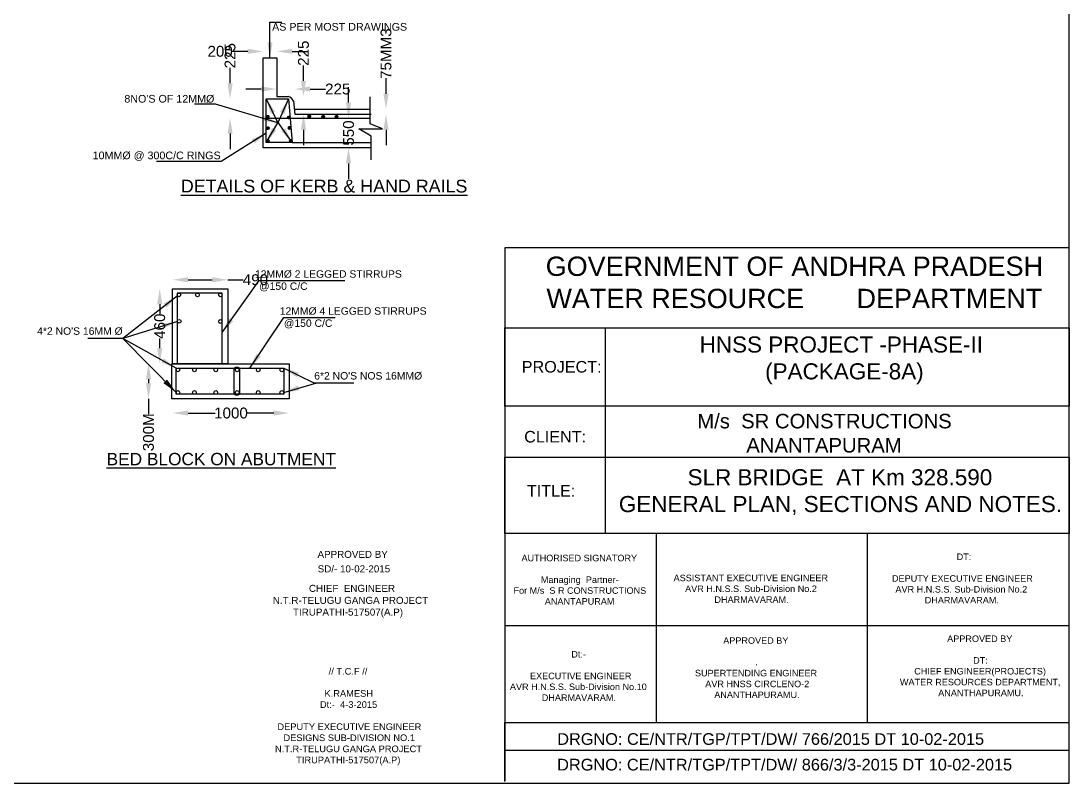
# Model space of a CAD drawing. Header units: millimetres. Extents: x 141620 to 152224, y -167035 to 12482.
# Drawn here: x 145461 to 152224, y 3643 to 8560 of the extents above; entities that cross this region are included whole.
import ezdxf

# ---------------------------------------------------------------- set-up
doc = ezdxf.new("R2010")
doc.units = ezdxf.units.MM
doc.header["$MEASUREMENT"] = 0
doc.layers.add('DRAWING', color=7, linetype='Continuous')
doc.layers.add('TEXT', color=7, linetype='Continuous')
doc.styles.get("Standard").update_dxf_attribs({"font": 'arial.ttf'})
doc.dimstyles.get("Standard").update_dxf_attribs({"dimtxt": 70, "dimasz": 100, "dimexe": 0.18, "dimexo": 0.0625, "dimgap": 0.09, "dimtad": 0, "dimdec": 0, "dimzin": 0, "dimdsep": 46, "dimtxsty": 'Standard', "dimcen": 0.09, "dimse1": 1, "dimse2": 1, "dimadec": 0, "dimazin": 0, "dimtfac": 1, "dimtdec": 0, "dimtofl": 0, "dimtmove": 0, "dimatfit": 3, "dimfxl": 1, "dimtolj": 1, "dimtzin": 0, "dimarcsym": 0})

# ---------------------------------------------------------------- blocks, each defined once
blk = doc.blocks.new('*D24')
at = {"layer": 'Defpoints', "color": 0, "transparency": 16777216}
for p in [(147574.6, 7932.7), (147574.6, 7932.7), (147574.6, 7740.4)]:
    blk.add_point(p, dxfattribs=at)
at = {"layer": 'TEXT', "color": 0, "lineweight": -2, "transparency": 16777216}
for p, q in [((147574.6, 8032.7), (147574.6, 8132.7)), ((147574.6, 7640.4), (147574.6, 7540.4))]:
    blk.add_line(p, q, dxfattribs=at)
at = {"layer": 'TEXT', "color": 0, "transparency": 16777216}
for points in [[(147557.9, 8032.7), (147591.3, 8032.7), (147574.6, 7932.7)], [(147557.9, 7640.4), (147591.3, 7640.4), (147574.6, 7740.4)]]:
    blk.add_solid(points, dxfattribs=at)
at = {"layer": 'TEXT', "color": 0, "transparency": 16777216, "insert": (147574.6, 7836.5), "char_height": 70, "attachment_point": 5, "rotation": 90}
blk.add_mtext('\\A1;550', dxfattribs=at)
blk = doc.blocks.new('*D25')
at = {"layer": 'Defpoints', "color": 0, "transparency": 16777216}
for p in [(147111.1, 8116.8), (147226.6, 8120.2), (147226.6, 8119.4)]:
    blk.add_point(p, dxfattribs=at)
at = {"layer": 'TEXT', "color": 0, "lineweight": -2, "transparency": 16777216}
for p, q in [((147011.1, 8120.2), (146911.1, 8120.2)), ((147326.6, 8120.2), (147426.6, 8120.2))]:
    blk.add_line(p, q, dxfattribs=at)
at = {"layer": 'TEXT', "color": 0, "transparency": 16777216}
for points in [[(147011.1, 8136.9), (147011.1, 8103.6), (147111.1, 8120.2)], [(147326.6, 8136.9), (147326.6, 8103.6), (147226.6, 8120.2)]]:
    blk.add_solid(points, dxfattribs=at)
at = {"layer": 'TEXT', "color": 0, "transparency": 16777216, "insert": (147504.9, 8120.2), "char_height": 70, "attachment_point": 5}
blk.add_mtext('\\A1;225', dxfattribs=at)
blk = doc.blocks.new('*D26')
at = {"layer": 'Defpoints', "color": 0, "transparency": 16777216}
for p in [(147283.8, 8073.2), (147289.6, 8073.2), (147288.6, 7958.1)]:
    blk.add_point(p, dxfattribs=at)
at = {"layer": 'TEXT', "color": 0, "lineweight": -2, "transparency": 16777216}
for p, q in [((147283.8, 8173.2), (147283.8, 8273.2)), ((147283.8, 7858.1), (147283.8, 7758.1))]:
    blk.add_line(p, q, dxfattribs=at)
at = {"layer": 'TEXT', "color": 0, "transparency": 16777216}
for points in [[(147267.1, 8173.2), (147300.4, 8173.2), (147283.8, 8073.2)], [(147267.1, 7858.1), (147300.4, 7858.1), (147283.8, 7958.1)]]:
    blk.add_solid(points, dxfattribs=at)
at = {"layer": 'TEXT', "color": 0, "transparency": 16777216, "insert": (147283.8, 8351.5), "char_height": 70, "attachment_point": 5, "rotation": 90}
blk.add_mtext('\\A1;225', dxfattribs=at)
blk = doc.blocks.new('*D27')
at = {"layer": 'Defpoints', "color": 0, "transparency": 16777216}
for p in [(147024, 8363.4), (147024, 8321.4), (147111.1, 8321.4)]:
    blk.add_point(p, dxfattribs=at)
at = {"layer": 'TEXT', "color": 0, "lineweight": -2, "transparency": 16777216}
for p, q in [((146924, 8363.4), (146824, 8363.4)), ((147211.1, 8363.4), (147311.1, 8363.4))]:
    blk.add_line(p, q, dxfattribs=at)
at = {"layer": 'TEXT', "color": 0, "transparency": 16777216}
for points in [[(146924, 8380), (146924, 8346.7), (147024, 8363.4)], [(147211.1, 8380), (147211.1, 8346.7), (147111.1, 8363.4)]]:
    blk.add_solid(points, dxfattribs=at)
at = {"layer": 'TEXT', "color": 0, "transparency": 16777216, "insert": (146746.1, 8363.4), "char_height": 70, "attachment_point": 5}
blk.add_mtext('\\A1;200', dxfattribs=at)
blk = doc.blocks.new('*D28')
at = {"layer": 'Defpoints', "color": 0, "transparency": 16777216}
for p in [(146810.1, 8057.3), (147043.6, 8057.3), (147043.6, 7932.7)]:
    blk.add_point(p, dxfattribs=at)
at = {"layer": 'TEXT', "color": 0, "lineweight": -2, "transparency": 16777216}
for p, q in [((146810.1, 8157.3), (146810.1, 8257.3)), ((146810.1, 7832.7), (146810.1, 7732.7))]:
    blk.add_line(p, q, dxfattribs=at)
at = {"layer": 'TEXT', "color": 0, "transparency": 16777216}
for points in [[(146793.5, 8157.3), (146826.8, 8157.3), (146810.1, 8057.3)], [(146793.5, 7832.7), (146826.8, 7832.7), (146810.1, 7932.7)]]:
    blk.add_solid(points, dxfattribs=at)
at = {"layer": 'TEXT', "color": 0, "transparency": 16777216, "insert": (146810.1, 8335.6), "char_height": 70, "attachment_point": 5, "rotation": 90}
blk.add_mtext('\\A1;225', dxfattribs=at)
blk = doc.blocks.new('*D29')
at = {"layer": 'Defpoints', "color": 0, "transparency": 16777216}
for p in [(147715, 7990), (147816.5, 7990), (147715, 7958.1)]:
    blk.add_point(p, dxfattribs=at)
at = {"layer": 'TEXT', "color": 0, "lineweight": -2, "transparency": 16777216}
for p, q in [((147816.5, 8090), (147816.5, 8190)), ((147816.5, 7858.1), (147816.5, 7758.1))]:
    blk.add_line(p, q, dxfattribs=at)
at = {"layer": 'TEXT', "color": 0, "transparency": 16777216}
for points in [[(147799.9, 8090), (147833.2, 8090), (147816.5, 7990)], [(147799.9, 7858.1), (147833.2, 7858.1), (147816.5, 7958.1)]]:
    blk.add_solid(points, dxfattribs=at)
at = {"layer": 'TEXT', "color": 0, "transparency": 16777216, "insert": (147816.5, 8348.6), "char_height": 70, "attachment_point": 5, "rotation": 90}
blk.add_mtext('\\A1;75MM3', dxfattribs=at)
blk = doc.blocks.new('*D30')
at = {"layer": 'Defpoints', "color": 0, "transparency": 16777216}
for p in [(146439.7, 6832.2), (146795, 6889.8), (146795, 6832.2)]:
    blk.add_point(p, dxfattribs=at)
at = {"layer": 'TEXT', "color": 0, "lineweight": -2, "transparency": 16777216}
for p, q in [((146539.7, 6889.8), (146695, 6889.8)), ((146795, 6889.8), (146895, 6889.8))]:
    blk.add_line(p, q, dxfattribs=at)
at = {"layer": 'TEXT', "color": 0, "transparency": 16777216}
for points in [[(146539.7, 6906.4), (146539.7, 6873.1), (146439.7, 6889.8)], [(146695, 6906.4), (146695, 6873.1), (146795, 6889.8)]]:
    blk.add_solid(points, dxfattribs=at)
at = {"layer": 'TEXT', "color": 0, "transparency": 16777216, "insert": (146973.7, 6889.8), "char_height": 70, "attachment_point": 5}
blk.add_mtext('\\A1;490', dxfattribs=at)
blk = doc.blocks.new('*D31')
at = {"layer": 'Defpoints', "color": 0, "transparency": 16777216}
for p in [(146439.7, 6348.4), (146284, 6122.6), (146439.7, 6122.6)]:
    blk.add_point(p, dxfattribs=at)
at = {"layer": 'TEXT', "color": 0, "lineweight": -2, "transparency": 16777216}
for p, q in [((146284, 6248.4), (146284, 6222.6)), ((146284, 6122.6), (146284, 6022.6))]:
    blk.add_line(p, q, dxfattribs=at)
at = {"layer": 'TEXT', "color": 0, "transparency": 16777216}
for points in [[(146267.3, 6248.4), (146300.6, 6248.4), (146284, 6348.4)], [(146267.3, 6222.6), (146300.6, 6222.6), (146284, 6122.6)]]:
    blk.add_solid(points, dxfattribs=at)
at = {"layer": 'TEXT', "color": 0, "transparency": 16777216, "insert": (146284, 5905.9), "char_height": 70, "attachment_point": 5, "rotation": 90}
blk.add_mtext('\\A1;300M', dxfattribs=at)
blk = doc.blocks.new('*D32')
at = {"layer": 'Defpoints', "color": 0, "transparency": 16777216}
for p in [(146439.7, 6122.6), (147192.4, 6122.6), (147192.4, 6029.7)]:
    blk.add_point(p, dxfattribs=at)
at = {"layer": 'TEXT', "color": 0, "lineweight": -2, "transparency": 16777216}
for p, q in [((146539.7, 6029.7), (146714.8, 6029.7)), ((147092.4, 6029.7), (146917.2, 6029.7))]:
    blk.add_line(p, q, dxfattribs=at)
at = {"layer": 'TEXT', "color": 0, "transparency": 16777216}
for points in [[(146539.7, 6046.4), (146539.7, 6013.1), (146439.7, 6029.7)], [(147092.4, 6046.4), (147092.4, 6013.1), (147192.4, 6029.7)]]:
    blk.add_solid(points, dxfattribs=at)
at = {"layer": 'TEXT', "color": 0, "transparency": 16777216, "insert": (146816, 6029.7), "char_height": 70, "attachment_point": 5}
blk.add_mtext('\\A1;1000', dxfattribs=at)
blk = doc.blocks.new('*D33')
at = {"layer": 'Defpoints', "color": 0, "transparency": 16777216}
for p in [(146356.2, 6832.2), (146434.5, 6832.2), (146434.5, 6348.4)]:
    blk.add_point(p, dxfattribs=at)
at = {"layer": 'TEXT', "color": 0, "lineweight": -2, "transparency": 16777216}
for p, q in [((146356.2, 6732.2), (146356.2, 6669)), ((146356.2, 6448.4), (146356.2, 6511.6))]:
    blk.add_line(p, q, dxfattribs=at)
at = {"layer": 'TEXT', "color": 0, "transparency": 16777216}
for points in [[(146339.6, 6732.2), (146372.9, 6732.2), (146356.2, 6832.2)], [(146339.6, 6448.4), (146372.9, 6448.4), (146356.2, 6348.4)]]:
    blk.add_solid(points, dxfattribs=at)
at = {"layer": 'TEXT', "color": 0, "transparency": 16777216, "insert": (146356.2, 6590.3), "char_height": 70, "attachment_point": 5, "rotation": 90}
blk.add_mtext('\\A1;460', dxfattribs=at)

msp = doc.modelspace()

# ---------------------------------------------------------------- hatches: boundary and pattern name
at = {"layer": 'DRAWING'}
h = msp.add_hatch(dxfattribs=at)
h.set_pattern_fill('ANSI31', color=256, scale=0.824131, style=0)
h.set_pattern_definition([(315, (103138.13793, 16694.67185), (-0.07284360893, -0.07284360893), [])])
h.paths.add_polyline_path([(147060.8, 7941.3, -0.409166), (147052.3, 7932.7), (147052, 7932.7, -0.409166), (147043.6, 7941.3, -1)])
h = msp.add_hatch(dxfattribs=at)
h.set_pattern_fill('ANSI31', color=256, scale=0.824131, style=0)
h.set_pattern_definition([(315, (103275.22901, 16690.58002), (-0.07284360893, -0.07284360893), [])])
h.paths.add_polyline_path([(147197.9, 7937.2, -0.409166), (147189.4, 7928.6), (147189.1, 7928.6, -0.409166), (147180.7, 7937.2, -1)])
h = msp.add_hatch(dxfattribs=at)
h.set_pattern_fill('ANSI31', color=256, scale=0.824131, style=0)
h.set_pattern_definition([(315, (103407.48024, 16695.93681), (-0.07284360893, -0.07284360893), [])])
h.paths.add_polyline_path([(147330.1, 7942.5, -0.409166), (147321.7, 7933.9), (147321.4, 7933.9, -0.409166), (147312.9, 7942.5, -1)])
h = msp.add_hatch(dxfattribs=at)
h.set_pattern_fill('ANSI31', color=256, scale=0.824131, style=0)
h.set_pattern_definition([(315, (103496.34115, 16695.08331), (-0.07284360893, -0.07284360893), [])])
h.paths.add_polyline_path([(147419, 7941.7, -0.409166), (147410.5, 7933.1), (147410.2, 7933.1, -0.409166), (147401.8, 7941.7, -1)])
h = msp.add_hatch(dxfattribs=at)
h.set_pattern_fill('ANSI31', color=256, scale=0.824131, style=0)
h.set_pattern_definition([(315, (103582.33413, 16695.52395), (-0.07284360893, -0.07284360893), [])])
h.paths.add_polyline_path([(147505, 7942.1, -0.409166), (147496.5, 7933.5), (147496.2, 7933.5, -0.409166), (147487.8, 7942.1, -1)])
h = msp.add_hatch(dxfattribs=at)
h.set_pattern_fill('ANSI31', color=256, scale=0.824131, style=0)
h.set_pattern_definition([(315, (103139.24038, 16621.49235), (-0.07284360893, -0.07284360893), [])])
h.paths.add_polyline_path([(147061.9, 7868.1, -0.409166), (147053.4, 7859.5), (147053.1, 7859.5, -0.409166), (147044.7, 7868.1, -1)])
h = msp.add_hatch(dxfattribs=at)
h.set_pattern_fill('ANSI31', color=256, scale=0.824131, style=0)
h.set_pattern_definition([(315, (103280.53818, 16623.1393), (-0.07284360893, -0.07284360893), [])])
h.paths.add_polyline_path([(147203.2, 7869.7, -0.409166), (147194.7, 7861.1), (147194.4, 7861.1, -0.409166), (147186, 7869.7, -1)])
h = msp.add_hatch(dxfattribs=at)
h.set_pattern_fill('ANSI31', color=256, scale=0.824131, style=0)
h.set_pattern_definition([(315, (103138.97571, 16538.2682), (-0.07284360893, -0.07284360893), [])])
h.paths.add_polyline_path([(147061.6, 7784.9, -0.409166), (147053.1, 7776.3), (147052.9, 7776.3, -0.409166), (147044.4, 7784.9, -1)])
h = msp.add_hatch(dxfattribs=at)
h.set_pattern_fill('ANSI31', color=256, scale=0.824131, style=0)
h.set_pattern_definition([(315, (103287.19342, 16538.59982), (-0.07284360893, -0.07284360893), [])])
h.paths.add_polyline_path([(147209.8, 7785.2, -0.409166), (147201.4, 7776.6), (147201.1, 7776.6, -0.409166), (147192.6, 7785.2, -1)])

# ---------------------------------------------------------------- linework, layer by layer
for points in [[(152223.9, 12481.9), (141620.2, 12481.9), (141620.2, 3642.9), (152223.9, 3642.9)], [(147209.8, 7775.9), (147043.6, 7775.9), (147043.6, 8057.3), (147187.7, 8057.3)], [(146795, 6348.4), (146439.7, 6348.4), (146439.7, 6832.2), (146795, 6832.2)], [(146434.5, 6348.4), (147192.4, 6348.4), (147192.4, 6122.6), (146434.5, 6122.6)], [(146462.3, 6319.9), (147157.2, 6319.9), (147157.2, 6151.3), (146462.3, 6151.3)], [(146836.1, 6319.9), (146871.4, 6319.9), (146871.4, 6151.3), (146836.1, 6151.3)]]:
    msp.add_lwpolyline(points, close=True, dxfattribs=at)
for points in [[(147720, 7740.4), (147024, 7740.4), (147024, 8321.4), (147111.1, 8321.4), (147111.1, 8072.8), (147185.8, 8072.8)], [(147720.6, 7662.8), (147720.6, 7816.8), (147640.3, 7864.2), (147793.6, 7864.2), (147715, 7895.3), (147715, 8069.4)], [(147218.6, 8042.4), (147228.9, 7958.1), (147719.8, 7958.1)], [(147225, 7990), (147715, 7990)], [(147043.6, 7932.7), (147715, 7932.7)], [(147209.8, 7775.9), (147720.6, 7775.9)], [(146759.4, 6804), (146468.8, 6804), (146468.8, 6348.4)], [(146759.4, 6348.4), (146759.4, 6804)], [(148583.7, 3653.2), (148583.7, 4033.6)], [(148583.7, 4033.6), (148583.7, 3656.5)]]:
    msp.add_lwpolyline(points, dxfattribs=at)
for centre, radius in [((147052.2, 7941.3), 8.6), ((147189.3, 7937.2), 8.6), ((147321.5, 7942.5), 8.6), ((147410.4, 7941.7), 8.6), ((147496.4, 7942.1), 8.6), ((147053.3, 7868.1), 8.6), ((147194.6, 7869.7), 8.6), ((147053, 7784.9), 8.6), ((147201.2, 7785.2), 8.6), ((146480.7, 6792), 11.9), ((146599.8, 6792), 11.9), ((146747.2, 6792), 11.9), ((146481.7, 6622.4), 11.9), ((146747.2, 6620.6), 11.9), ((146474.2, 6308), 11.9), ((146580.4, 6308), 11.9), ((146717.9, 6308), 11.9), ((146856.2, 6308), 11.9), ((146991.6, 6308), 11.9), ((147144, 6308), 11.9), ((146474.2, 6163.2), 11.9), ((146580.4, 6163.2), 11.9), ((146717.9, 6163.2), 11.9), ((146856.2, 6163.2), 11.9), ((146991.6, 6163.2), 11.9), ((147144, 6163.2), 11.9)]:
    msp.add_circle(centre, radius, dxfattribs=at)
for centre, radius, start, end in [((147172, 8025.1), 49.6, 20.33491, 73.86894), ((146853.8, 6289.1), 35.5, 60.18616, 119.81384), ((146853.8, 6172.1), 27.3, 229.71277, 310.28723)]:
    msp.add_arc(centre, radius, start, end, dxfattribs=at)
at = {"layer": 'TEXT'}
for points in [[(152223.9, 7095.3), (148583.7, 7095.3), (148583.7, 4033.6), (152223.9, 4033.6)], [(148583.7, 6579.5), (152223.9, 6579.5), (152223.9, 6074.8), (148583.7, 6074.8)], [(148583.7, 5745.2), (152223.9, 5745.2), (152223.9, 5252.7), (148583.7, 5252.7)]]:
    msp.add_lwpolyline(points, close=True, dxfattribs=at)
for points in [[(149230.1, 6579.5), (149230.1, 5252.7)], [(149560.2, 5252.7), (149560.2, 4033.6)], [(150921, 5252.7), (150921, 4033.6)], [(148583.7, 4659.5), (152223.9, 4659.5)], [(148583.7, 3855.4), (152223.9, 3855.4)]]:
    msp.add_lwpolyline(points, dxfattribs=at)

# ---------------------------------------------------------------- texts
for s, height, p in [('AS PER MOST DRAWINGS', 49.448, (147081.4, 8497)), ("8NO'S OF 12MMØ", 49.448, (146127.9, 8032.9)), ('10MMØ @ 300C/C RINGS', 49.448, (145923.3, 7667.4)), ('%%UDETAILS OF KERB & HAND RAILS', 82.413, (146492.6, 7452.9)), ('12MMØ 2 LEGGED STIRRUPS', 47.867, (146970.9, 6903.1)), ('@150 C/C', 47.87, (146997.5, 6824.7)), ('12MMØ 4 LEGGED STIRRUPS', 47.867, (147130.7, 6664.4)), ('@150 C/C', 47.87, (147157.3, 6586)), ("4*2 NO'S 16MM Ø", 47.867, (145565.3, 6534.8)), ("6*2 NO'S NOS 16MMØ", 47.867, (147353.1, 6246.3)), ('%%UBED BLOCK ON ABUTMENT', 79.778, (146013.5, 5693.1)), ('APPROVED BY ', 45.299, (147374.5, 5095.6)), ('SD/- 10-02-2015', 45.299, (147375.6, 5002.1)), ('N.T.R-TELUGU GANGA PROJECT', 45.299, (147086.1, 4798.9)), ('TIRUPATHI-517507(A.P)', 45.299, (147216.2, 4723.1))]:
    msp.add_text(s, height=height, dxfattribs=at).set_placement(p)
at = {"layer": 'TEXT', "color": 7, "width": 3552.192, "attachment_point": 5}
for s, insert, char_height in [('GOVERNMENT OF ANDHRA PRADESH\\PWATER RESOURCE       DEPARTMENT', (150451.5, 6872.3), 124.556), ('HNSS PROJECT -PHASE-II\\P (PACKAGE-8A)', (150754.2, 6370), 103.797)]:
    msp.add_mtext(s, dxfattribs=dict(at, insert=insert, char_height=char_height))
at = {"layer": 'TEXT', "attachment_point": 1}
for s, insert, char_height, width in [('PROJECT:', (148692.3, 6365.8), 74.57, 695.776), ('\\pi381.73;M/s  SR CONSTRUCTIONS \\P\\pi698.04;ANANTAPURAM', (149443.3, 6024.8), 93.614, 2388.931), ('CLIENT:', (148708.1, 5914.5), 74.57, 695.776), ('\\pi634.59;SLR BRIDGE  AT Km 328.590\\P\\pi191.01;GENERAL PLAN, SECTIONS AND NOTES.', (149127.8, 5667.6), 103.797, 3222.142), ('TITLE:', (148725.3, 5565), 74.57, 404.371), ('\\pi680.41;AUTHORISED SIGNATORY\\P\\pi1053.1;\\P\\pi805.32;Managing  Partner-\\P\\pi628.79;For M/s  S R CONSTRUCTIONS\\P\\pi830.61;ANANTAPURAM', (148010.4, 5115.6), 41.963, 2106.263), ('\\pi992.19;  DT:\\P\\pi1053.1;\\P\\pi590.95; DEPUTY EXECUTIVE ENGINEER\\P\\pi629.52;AVR H.N.S.S. Sub-Division No.2\\P\\pi818.54;DHARMAVARAM.', (150474.1, 5123.8), 41.963, 2106.263), ('\\pi1053.1;\\P\\P\\pi555.11;ASSISTANT EXECUTIVE ENGINEER\\P\\pi629.52;AVR H.N.S.S. Sub-Division No.2\\P\\pi818.54;DHARMAVARAM.', (149117, 5127.1), 41.963, 2106.263), ('CHIEF  ENGINEER', (147319.1, 4921.6), 45.299, 1272.261), ('\\pi843.23;APPROVED BY\\P\\pi1053.1;\\P\\pi1050.2;.  \\P\\pi660.69;SUPERTENDING ENGINEER                \\P\\pi711.01; AVR HNSS CIRCLENO-2\\P\\pi0;^I^I^I^I       ANANTHAPURAMU.', (149149.3, 4583.1), 41.963, 2106.263), ('\\pi843.23;APPROVED BY\\P\\pi1053.1;\\P\\pi1010.7;DT:   \\P\\pi630.61;CHIEF ENGINEER(PROJECTS)                \\P\\pi538.22;WATER RESOURCES DEPARTMENT,\\P\\pi0;^I^I^I^I       ANANTHAPURAMU.', (150594.4, 4595), 41.963, 2106.263), ('\\pi1009.1;Dt:- \\P\\pi1053.1;\\P\\pi709.84;  EXECUTIVE ENGINEER\\P\\pi613.07;AVR H.N.S.S. Sub-Division No.10\\P\\pi818.54;DHARMAVARAM.', (148003, 4494.6), 41.963, 2106.263), ('\\pi951.41;// T.C.F //\\P\\pi1076.2;\\P\\pi924.37;K.RAMESH\\P\\pi894.93;Dt:-  4-3-2015\\P\\pi1076.2;\\P\\pi603.9; DEPUTY EXECUTIVE ENGINEER\\P\\pi659.6;DESIGNS SUB-DIVISION NO.1\\P\\pi604.79;N.T.R-TELUGU GANGA PROJECT\\P\\pi741.75;TIRUPATHI-517507(A.P)', (146495.1, 4385.3), 42.883, 2152.434), ('\\pi776.53;DRGNO: CE/NTR/TGP/TPT/DW/ 766/2015 DT 10-02-2015', (148144.7, 3964.5), 75.342, 4295.648), ('\\pi685.85;DRGNO: CE/NTR/TGP/TPT/DW/ 866/3/3-2015 DT 10-02-2015', (148234.9, 3799.2), 75.342, 4295.648)]:
    msp.add_mtext(s, dxfattribs=dict(at, insert=insert, char_height=char_height, width=width))

# ---------------------------------------------------------------- dimensions: what is measured, and where the dimension line sits
at = {"layer": 'TEXT'}
for base, p1, p2, text, picture, middle in [((147816.5, 7990), (147715, 7958.1), (147715, 7990), '75MM3', '*D29', (147816.5, 8348.6)), ((146810.1, 8057.3), (147043.6, 7932.7), (147043.6, 8057.3), '225', '*D28', (146810.1, 8335.6)), ((147283.8, 8073.2), (147288.6, 7958.1), (147289.6, 8073.2), '225', '*D26', (147283.8, 8351.5)), ((146356.2, 6832.2), (146434.5, 6348.4), (146434.5, 6832.2), '460', '*D33', (146356.2, 6590.3)), ((146284, 6122.6), (146439.7, 6348.4), (146439.7, 6122.6), '300M', '*D31', (146284, 5905.9))]:
    dim = msp.add_linear_dim(base=base, p1=p1, p2=p2, angle=90, text=text, dimstyle='Standard', dxfattribs=at)
    dim.commit()
    dim.dimension.update_dxf_attribs({"geometry": picture, "text_midpoint": middle})
for base, p1, p2, text, picture, middle in [((147024, 8363.4), (147111.1, 8321.4), (147024, 8321.4), '200', '*D27', (146746.1, 8363.4)), ((147226.6, 8120.2), (147111.1, 8116.8), (147226.6, 8119.4), '225', '*D25', (147504.9, 8120.2)), ((146795, 6889.8), (146439.7, 6832.2), (146795, 6832.2), '490', '*D30', (146973.7, 6889.8)), ((147192.4, 6029.7), (146439.7, 6122.6), (147192.4, 6122.6), '1000', '*D32', (146816, 6029.7))]:
    dim = msp.add_linear_dim(base=base, p1=p1, p2=p2, text=text, dimstyle='Standard', dxfattribs=at)
    dim.commit()
    dim.dimension.update_dxf_attribs({"geometry": picture, "text_midpoint": middle})
dim = msp.add_linear_dim(base=(147574.6, 7932.7), p1=(147574.6, 7740.4), p2=(147574.6, 7932.7), angle=90, text='550', dimstyle='Standard', override={"dimtxt": 70}, dxfattribs=at)
dim.commit()
dim.dimension.update_dxf_attribs({"geometry": '*D24', "text_midpoint": (147574.6, 7836.5)})

# ---------------------------------------------------------------- leaders
at = {"layer": 'DRAWING'}
for points in [[(147067.6, 8321.4), (147067.6, 8552.4), (147143.5, 8552.4)], [(147043.6, 8057.3), (147119.1, 7902.5)], [(147187.7, 8057.3), (147119.1, 7902.5)], [(147119.1, 7902.5), (146715.1, 8023.7), (146581.4, 8023.7)], [(147209.8, 7775.9), (147112.2, 7916.6)], [(147043.6, 7775.9), (147119.1, 7902.5)], [(147043.6, 7836.1), (146752.8, 7652), (146334.9, 7652)], [(146759.4, 6549.9), (146997.2, 6885.2), (147549.9, 6885.2)], [(146470.6, 6785.7), (146118, 6511.5), (145892, 6511.5)], [(146938.7, 6319.9), (147157, 6646.4), (147488.6, 6646.4)], [(146470, 6620.2), (146118, 6511.5)], [(146462.3, 6319.9), (146118, 6511.5)], [(146462.2, 6163.2), (146118, 6511.5)], [(147157.2, 6319.9), (147349.9, 6225.6), (147609.2, 6225.6)], [(147156, 6163.2), (147369.1, 6225.6)]]:
    msp.add_leader(points, dimstyle='Standard', override={"dimgap": 0.09, "dimtad": 0}, dxfattribs=at)

doc.saveas('drawing.dxf')
